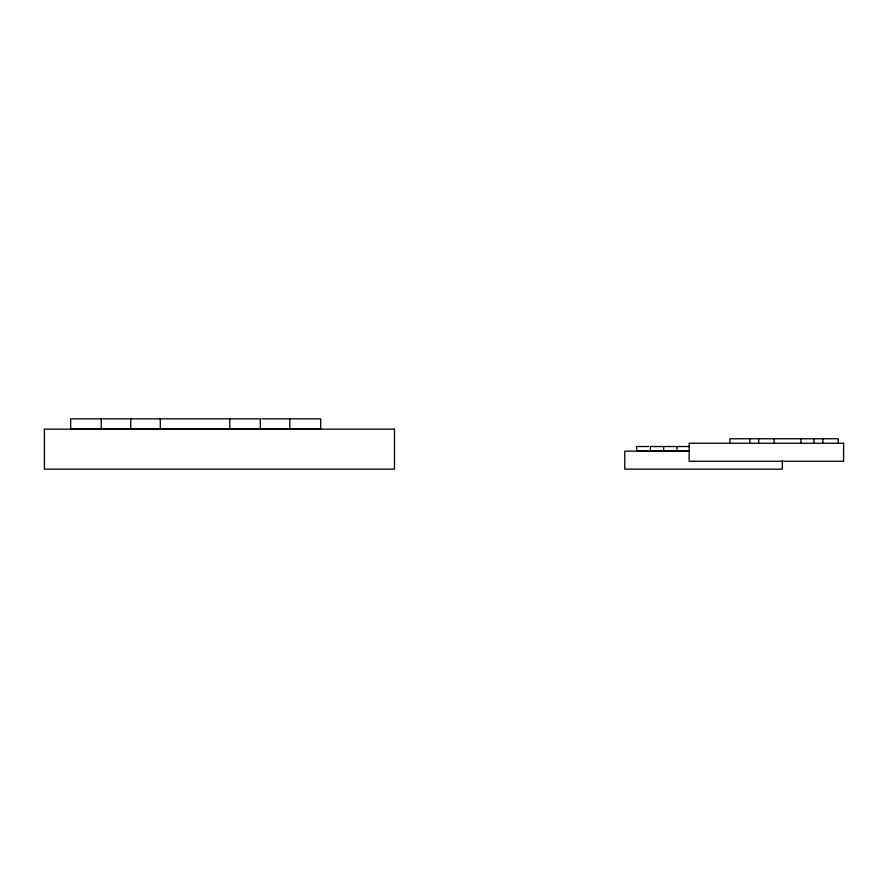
<?xml version="1.0" encoding="UTF-8"?>
<svg xmlns="http://www.w3.org/2000/svg" width="888" height="888" viewBox="0 0 888 888"><rect width="100%" height="100%" fill="white"/><g stroke="black" fill="none" stroke-linecap="round" stroke-linejoin="round"><path stroke-width="1.33" d="M102.764 418.847L260.317 418.847L260.317 428.86L102.764 428.86M261.838 418.847L320.679 418.847L320.679 428.86L261.838 428.86M648.484 446.52L636.618 446.52L636.618 451.026L647.951 451.026M651.071 446.52L689.432 446.52M651.515 451.026L662.082 451.026M688.045 451.026L663.636 451.026L663.636 446.52M688.933 451.16L624.786 451.16L624.786 469.153L782.328 469.153L782.328 460.85M838.294 443.267L838.294 438.761L729.947 438.761L729.947 443.267M822.876 438.761L822.876 443.267M813.974 438.761L813.974 443.267M800.932 438.761L800.932 443.267M774.103 438.761L774.103 443.267M758.696 438.761L758.696 443.267M749.794 438.761L749.794 443.267M676.945 446.52L676.945 451.026M650.371 446.52L650.371 451.026M289.81 418.847L289.81 428.86M229.77 418.847L229.77 428.86M160.295 418.847L160.295 428.86M130.736 418.847L130.736 428.86M101.232 418.847L70.696 418.847L70.696 428.86L101.232 428.86L101.232 418.847M394.483 429.159L44.4 429.159L44.4 469.153L394.483 469.153L394.483 429.159M843.6 443.267L689.132 443.267L689.132 461.272L843.6 461.272L843.6 443.267"/></g></svg>
